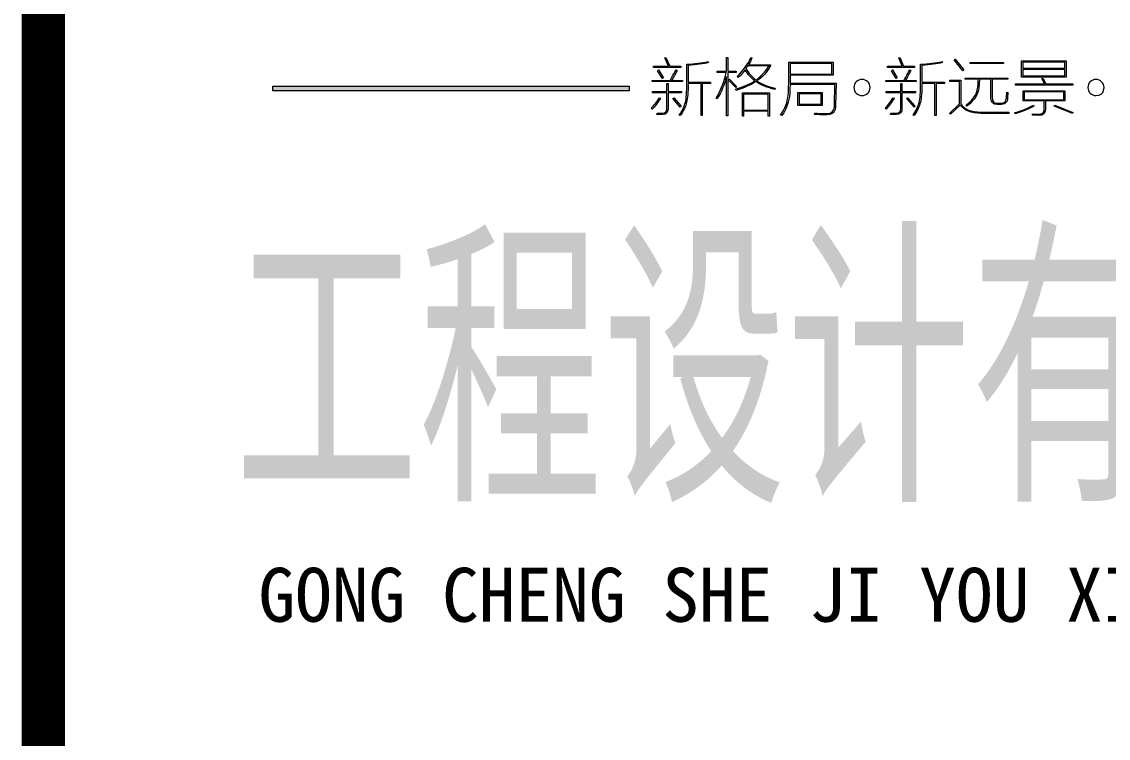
# Model space of a CAD drawing. Extents: x -191212 to 1245715665, y -234495 to 250873.
# Drawn here: x 291623 to 296456, y 94228 to 97415 of the extents above; entities that cross this region are included whole.
import ezdxf

# ---------------------------------------------------------------- set-up
doc = ezdxf.new("R2010")
doc.units = 0
doc.header["$LTSCALE"] = 500
doc.layers.get('0').update_dxf_attribs({"linetype": 'CONTINUOUS'})
doc.layers.add('0-TK', color=4, linetype='CONTINUOUS')
doc.layers.add('图层 1', color=7, linetype='CONTINUOUS')
doc.styles.add('-黑体', font='simhei.ttf', dxfattribs={"width": 0.8})

msp = doc.modelspace()

# ---------------------------------------------------------------- hatches: boundary and pattern name
msp.add_hatch(color=256).paths.add_polyline_path([(292740, 97129), (294324.8, 97129), (294324.8, 97107.5), (292740, 97107.5)])

# ---------------------------------------------------------------- linework, layer by layer
at = {"lineweight": 9}
for p, q in [((294483.9, 97254.4), (294488.5, 97256.6)), ((294499.7, 97217.3), (294483.9, 97254.4)), ((294488.5, 97256.6), (294505.3, 97217.3)), ((295226.4, 97229.7), (295040.3, 97229.7)), ((295040.3, 97229.7), (295040.3, 97182.6)), ((295226.4, 97182.6), (295226.4, 97229.7)), ((295523.5, 97254.4), (295528.1, 97256.6)), ((295539.3, 97217.3), (295523.5, 97254.4)), ((295528.1, 97256.6), (295544.9, 97217.3)), ((295770.3, 97245.4), (295774.8, 97248.7)), ((295808.4, 97197.2), (295770.3, 97245.4)), ((295774.8, 97248.7), (295812.9, 97200.5)), ((295842.1, 97234.2), (295989, 97234.2)), ((295842.1, 97229.7), (295842.1, 97234.2)), ((295989, 97229.7), (295842.1, 97229.7)), ((295989, 97234.2), (295989, 97229.7)), ((296069.8, 97240.9), (296268.3, 97240.9)), ((296069.8, 97169.1), (296069.8, 97240.9)), ((296262.7, 97235.3), (296075.3, 97235.3)), ((296075.3, 97235.3), (296075.3, 97208.4)), ((296262.7, 97208.4), (296262.7, 97235.3)), ((296268.3, 97240.9), (296268.3, 97169.1)), ((294433.5, 97211.7), (294433.5, 97217.3)), ((294433.5, 97217.3), (294499.7, 97217.3)), ((294554.6, 97211.7), (294433.5, 97211.7)), ((294451.4, 97197.2), (294455.9, 97200.5)), ((294472.8, 97162.4), (294451.4, 97197.2)), ((294455.9, 97200.5), (294477.2, 97165.8)), ((294505.3, 97217.3), (294554.6, 97217.3)), ((294554.6, 97217.3), (294554.6, 97211.7)), ((295040.3, 97182.6), (295226.4, 97182.6)), ((295473.1, 97211.7), (295473.1, 97217.3)), ((295473.1, 97217.3), (295539.3, 97217.3)), ((295594.2, 97211.7), (295473.1, 97211.7)), ((295491, 97197.2), (295495.5, 97200.5)), ((295512.3, 97162.4), (295491, 97197.2)), ((295495.5, 97200.5), (295516.8, 97165.8)), ((295544.9, 97217.3), (295594.2, 97217.3)), ((295594.2, 97217.3), (295594.2, 97211.7)), ((295812.9, 97200.5), (295808.4, 97197.2)), ((296075.3, 97208.4), (296262.7, 97208.4)), ((296262.7, 97202.8), (296075.3, 97202.8)), ((296075.3, 97202.8), (296075.3, 97174.7)), ((296075.3, 97174.7), (296262.7, 97174.7)), ((296262.7, 97174.7), (296262.7, 97202.8)), ((294477.2, 97165.8), (294472.8, 97162.4)), ((294766.6, 97155.7), (294771.1, 97160.2)), ((294799.1, 97123.1), (294766.6, 97155.7)), ((294771.1, 97160.2), (294802.5, 97126.5)), ((294802.5, 97126.5), (294799.1, 97123.1)), ((295516.8, 97165.8), (295512.3, 97162.4)), ((296042.8, 97133.2), (296042.8, 97138.8)), ((296042.8, 97138.8), (296171.8, 97138.8)), ((296298.6, 97133.2), (296042.8, 97133.2)), ((296268.3, 97169.1), (296069.8, 97169.1)), ((296160.6, 97162.4), (296165.1, 97164.6)), ((296171.8, 97138.8), (296160.6, 97162.4)), ((296165.1, 97164.6), (296178.5, 97138.8)), ((296178.5, 97138.8), (296298.6, 97138.8)), ((296298.6, 97138.8), (296298.6, 97133.2)), ((294828.3, 97098.5), (294948.3, 97098.5)), ((294828.3, 96995.3), (294828.3, 97098.5)), ((294833.9, 97092.9), (294833.9, 97022.2)), ((294942.7, 97092.9), (294833.9, 97092.9)), ((294942.7, 97022.2), (294942.7, 97092.9)), ((294948.3, 97098.5), (294948.3, 96995.3)), ((295075, 97100.7), (295183.8, 97100.7)), ((295075, 97042.4), (295075, 97100.7)), ((295179.3, 97095.1), (295080.6, 97095.1)), ((295080.6, 97095.1), (295080.6, 97048)), ((295179.3, 97048), (295179.3, 97095.1)), ((295183.8, 97100.7), (295183.8, 97042.4)), ((296258.2, 97103), (296082.1, 97103)), ((296082.1, 97103), (296082.1, 97067.1)), ((296258.2, 97067.1), (296258.2, 97103)), ((294518.7, 97073.8), (294523.2, 97077.2)), ((294552.4, 97034.5), (294518.7, 97073.8)), ((294523.2, 97077.2), (294555.7, 97039)), ((294555.7, 97039), (294552.4, 97034.5)), ((295183.8, 97042.4), (295075, 97042.4)), ((295080.6, 97048), (295179.3, 97048)), ((295558.3, 97073.8), (295562.8, 97077.2)), ((295592, 97034.5), (295558.3, 97073.8)), ((295562.8, 97077.2), (295595.3, 97039)), ((295595.3, 97039), (295592, 97034.5)), ((296082.1, 97067.1), (296258.2, 97067.1)), ((296215.6, 97039), (296217.8, 97043.5)), ((296296.3, 97007.6), (296215.6, 97039)), ((296217.8, 97043.5), (296298.6, 97012.1)), ((294833.9, 96995.3), (294828.3, 96995.3)), ((294833.9, 97022.2), (294942.7, 97022.2)), ((294942.7, 97017.7), (294833.9, 97017.7)), ((294833.9, 97017.7), (294833.9, 96995.3)), ((294942.7, 96995.3), (294942.7, 97017.7)), ((294948.3, 96995.3), (294942.7, 96995.3)), ((296298.6, 97012.1), (296296.3, 97007.6))]:
    msp.add_line(p, q, dxfattribs=at)
at = {"lineweight": 0}
for p, q in [((292740, 97129), (294324.8, 97129)), ((294324.8, 97129), (294324.8, 97107.5)), ((294324.8, 97107.5), (292740, 97107.5))]:
    msp.add_line(p, q, dxfattribs=at)
at = {"lineweight": 9}
for points in [[(294581.5, 97226.3), (294615.9, 97227.8), (294647.7, 97231.5), (294676.9, 97237.5)], [(294581.5, 97140), (294581.5, 97140), (294581.5, 97226.3), (294581.5, 97226.3)], [(294678, 97233.1), (294654.8, 97227.1), (294624.5, 97223.3), (294587.1, 97221.9)], [(294676.9, 97237.5), (294676.9, 97237.5), (294678, 97233.1), (294678, 97233.1)], [(294757.6, 97194.9), (294757.6, 97194.9), (294757.6, 97256.6), (294757.6, 97256.6)], [(294757.6, 97256.6), (294757.6, 97256.6), (294763.2, 97256.6), (294763.2, 97256.6)], [(294763.2, 97256.6), (294763.2, 97256.6), (294763.2, 97194.9), (294763.2, 97194.9)], [(294805.9, 97171.3), (294832.8, 97198.3), (294853, 97226.7), (294866.4, 97256.6)], [(294870.9, 97254.4), (294867.1, 97243.9), (294861.9, 97233.8), (294855.2, 97224.1)], [(294855.2, 97224.1), (294855.2, 97224.1), (294953.9, 97224.1), (294953.9, 97224.1)], [(294866.4, 97256.6), (294866.4, 97256.6), (294870.9, 97254.4), (294870.9, 97254.4)], [(294953.9, 97224.1), (294953.9, 97224.1), (294953.9, 97218.5), (294953.9, 97218.5)], [(295034.6, 97235.3), (295034.6, 97235.3), (295232, 97235.3), (295232, 97235.3)], [(295034.6, 97156.8), (295034.6, 97156.8), (295034.6, 97235.3), (295034.6, 97235.3)], [(295232, 97235.3), (295232, 97235.3), (295232, 97177), (295232, 97177)], [(295621.1, 97226.3), (295655.5, 97227.8), (295687.3, 97231.5), (295716.5, 97237.5)], [(295621.1, 97140), (295621.1, 97140), (295621.1, 97226.3), (295621.1, 97226.3)], [(295717.6, 97233.1), (295694.4, 97227.1), (295664.1, 97223.3), (295626.7, 97221.9)], [(295716.5, 97237.5), (295716.5, 97237.5), (295717.6, 97233.1), (295717.6, 97233.1)], [(294506.4, 97153.4), (294508.7, 97157.9), (294513.1, 97165.8), (294519.8, 97177)], [(294537.8, 97198.3), (294534, 97190.8), (294526.2, 97176.6), (294514.2, 97155.7)], [(294519.8, 97177), (294526.6, 97188.9), (294531.1, 97196.8), (294533.3, 97200.5)], [(294533.3, 97200.5), (294533.3, 97200.5), (294537.8, 97198.3), (294537.8, 97198.3)], [(294587.1, 97221.9), (294587.1, 97221.9), (294587.1, 97145.6), (294587.1, 97145.6)], [(294711.6, 97074.9), (294732.5, 97110.8), (294747.5, 97149), (294756.5, 97189.3)], [(294716.1, 97194.9), (294716.1, 97194.9), (294757.6, 97194.9), (294757.6, 97194.9)], [(294716.1, 97189.3), (294716.1, 97189.3), (294716.1, 97194.9), (294716.1, 97194.9)], [(294756.5, 97189.3), (294756.5, 97189.3), (294716.1, 97189.3), (294716.1, 97189.3)], [(294763.2, 97194.9), (294763.2, 97194.9), (294801.3, 97194.9), (294801.3, 97194.9)], [(294801.3, 97189.3), (294801.3, 97189.3), (294763.2, 97189.3), (294763.2, 97189.3)], [(294763.2, 97189.3), (294763.2, 97189.3), (294763.2, 96996.4), (294763.2, 96996.4)], [(294801.3, 97194.9), (294801.3, 97194.9), (294801.3, 97189.3), (294801.3, 97189.3)], [(294840.6, 97201.7), (294830.9, 97188.9), (294820.8, 97177.3), (294810.3, 97166.9)], [(294884.3, 97152.3), (294868.7, 97163.5), (294854.1, 97180), (294840.6, 97201.7)], [(294848.5, 97212.9), (294846.2, 97210.6), (294844.7, 97208.8), (294844, 97207.2)], [(294844, 97207.2), (294855.9, 97186.3), (294870.9, 97169.1), (294888.9, 97155.7)], [(294851.8, 97218.5), (294851.1, 97217.7), (294850, 97215.9), (294848.5, 97212.9)], [(294947.1, 97218.5), (294947.1, 97218.5), (294851.8, 97218.5), (294851.8, 97218.5)], [(294888.9, 97155.7), (294910.5, 97171.3), (294930, 97192.3), (294947.1, 97218.5)], [(294953.9, 97218.5), (294937.4, 97190.1), (294917.2, 97168), (294893.3, 97152.3)], [(295232, 97177), (295232, 97177), (295040.3, 97177), (295040.3, 97177)], [(295040.3, 97177), (295040.3, 97177), (295040.3, 97156.8), (295040.3, 97156.8)], [(295546, 97153.4), (295548.2, 97157.9), (295552.7, 97165.8), (295559.4, 97177)], [(295577.4, 97198.3), (295573.6, 97190.8), (295565.8, 97176.6), (295553.8, 97155.7)], [(295559.4, 97177), (295566.2, 97188.9), (295570.7, 97196.8), (295572.9, 97200.5)], [(295572.9, 97200.5), (295572.9, 97200.5), (295577.4, 97198.3), (295577.4, 97198.3)], [(295626.7, 97221.9), (295626.7, 97221.9), (295626.7, 97145.6), (295626.7, 97145.6)], [(294426.8, 97153.4), (294426.8, 97153.4), (294506.4, 97153.4), (294506.4, 97153.4)], [(294426.8, 97149), (294426.8, 97149), (294426.8, 97153.4), (294426.8, 97153.4)], [(294561.4, 97149), (294561.4, 97149), (294426.8, 97149), (294426.8, 97149)], [(294492.9, 97104.1), (294492.9, 97104.1), (294492.9, 97140), (294492.9, 97140)], [(294492.9, 97140), (294492.9, 97140), (294498.6, 97140), (294498.6, 97140)], [(294498.6, 97140), (294498.6, 97140), (294498.6, 97104.1), (294498.6, 97104.1)], [(294514.2, 97155.7), (294513.5, 97154.9), (294513.1, 97154.2), (294513.1, 97153.4)], [(294513.1, 97153.4), (294513.1, 97153.4), (294561.4, 97153.4), (294561.4, 97153.4)], [(294561.4, 97153.4), (294561.4, 97153.4), (294561.4, 97149), (294561.4, 97149)], [(294574.8, 97057), (294579.3, 97074.2), (294581.5, 97101.8), (294581.5, 97140)], [(294587.1, 97140), (294587.1, 97102.6), (294584.9, 97074.9), (294580.4, 97057)], [(294587.1, 97145.6), (294587.1, 97145.6), (294687, 97145.6), (294687, 97145.6)], [(294644.4, 97140), (294644.4, 97140), (294587.1, 97140), (294587.1, 97140)], [(294644.4, 96997.5), (294644.4, 96997.5), (294644.4, 97140), (294644.4, 97140)], [(294687, 97140), (294687, 97140), (294649.9, 97140), (294649.9, 97140)], [(294649.9, 97140), (294649.9, 97140), (294649.9, 96997.5), (294649.9, 96997.5)], [(294687, 97145.6), (294687, 97145.6), (294687, 97140), (294687, 97140)], [(294757.6, 97170.2), (294748.6, 97135.1), (294734.8, 97102.2), (294716.1, 97071.6)], [(294757.6, 96996.4), (294757.6, 96996.4), (294757.6, 97170.2), (294757.6, 97170.2)], [(294798, 97115.3), (294834.6, 97125.7), (294863.4, 97138.1), (294884.3, 97152.3)], [(294888.9, 97149), (294865.7, 97134), (294836.1, 97120.9), (294800.2, 97109.7)], [(294810.3, 97166.9), (294810.3, 97166.9), (294805.9, 97171.3), (294805.9, 97171.3)], [(294972.9, 97114.2), (294939.3, 97121.6), (294911.3, 97133.2), (294888.9, 97149)], [(294893.3, 97152.3), (294915, 97137.3), (294941.9, 97126.5), (294974.1, 97119.8)], [(295040.3, 97136.6), (295041.7, 97076.8), (295029.4, 97030.4), (295003.2, 96997.5)], [(295027.9, 97062.6), (295032.4, 97081.3), (295034.6, 97112.6), (295034.6, 97156.8)], [(295040.3, 97156.8), (295040.3, 97156.8), (295040.3, 97142.2), (295040.3, 97142.2)], [(295040.3, 97142.2), (295040.3, 97142.2), (295245.5, 97142.2), (295245.5, 97142.2)], [(295239.9, 97136.6), (295239.9, 97136.6), (295040.3, 97136.6), (295040.3, 97136.6)], [(295237.6, 97044.6), (295237.6, 97044.6), (295239.9, 97136.6), (295239.9, 97136.6)], [(295245.5, 97142.2), (295245.5, 97142.2), (295243.2, 97044.6), (295243.2, 97044.6)], [(295466.4, 97153.4), (295466.4, 97153.4), (295546, 97153.4), (295546, 97153.4)], [(295466.4, 97149), (295466.4, 97149), (295466.4, 97153.4), (295466.4, 97153.4)], [(295601, 97149), (295601, 97149), (295466.4, 97149), (295466.4, 97149)], [(295532.5, 97104.1), (295532.5, 97104.1), (295532.5, 97140), (295532.5, 97140)], [(295532.5, 97140), (295532.5, 97140), (295538.1, 97140), (295538.1, 97140)], [(295538.1, 97140), (295538.1, 97140), (295538.1, 97104.1), (295538.1, 97104.1)], [(295553.8, 97155.7), (295553.1, 97154.9), (295552.7, 97154.2), (295552.7, 97153.4)], [(295552.7, 97153.4), (295552.7, 97153.4), (295601, 97153.4), (295601, 97153.4)], [(295601, 97153.4), (295601, 97153.4), (295601, 97149), (295601, 97149)], [(295614.4, 97057), (295618.9, 97074.2), (295621.1, 97101.8), (295621.1, 97140)], [(295626.7, 97140), (295626.7, 97102.6), (295624.5, 97074.9), (295620, 97057)], [(295626.7, 97145.6), (295626.7, 97145.6), (295726.6, 97145.6), (295726.6, 97145.6)], [(295683.9, 97140), (295683.9, 97140), (295626.7, 97140), (295626.7, 97140)], [(295683.9, 96997.5), (295683.9, 96997.5), (295683.9, 97140), (295683.9, 97140)], [(295726.6, 97140), (295726.6, 97140), (295689.5, 97140), (295689.5, 97140)], [(295689.5, 97140), (295689.5, 97140), (295689.5, 96997.5), (295689.5, 96997.5)], [(295726.6, 97145.6), (295726.6, 97145.6), (295726.6, 97140), (295726.6, 97140)], [(295751.2, 97154.5), (295751.2, 97154.5), (295799.5, 97154.5), (295799.5, 97154.5)], [(295751.2, 97149), (295751.2, 97149), (295751.2, 97154.5), (295751.2, 97154.5)], [(295793.8, 97149), (295793.8, 97149), (295751.2, 97149), (295751.2, 97149)], [(295793.8, 97050.2), (295793.8, 97050.2), (295793.8, 97149), (295793.8, 97149)], [(295799.5, 97154.5), (295799.5, 97154.5), (295799.5, 97050.2), (295799.5, 97050.2)], [(295819.6, 97160.2), (295819.6, 97160.2), (295819.6, 97164.6), (295819.6, 97164.6)], [(295819.6, 97164.6), (295819.6, 97164.6), (296009.2, 97164.6), (296009.2, 97164.6)], [(295876.8, 97160.2), (295876.8, 97160.2), (295819.6, 97160.2), (295819.6, 97160.2)], [(295824.1, 97044.6), (295858.5, 97070.8), (295876.1, 97101.8), (295876.8, 97137.7)], [(295881.3, 97137.7), (295882.1, 97099.6), (295863.7, 97067.1), (295826.4, 97040.2)], [(295876.8, 97137.7), (295876.8, 97137.7), (295876.8, 97160.2), (295876.8, 97160.2)], [(295882.5, 97160.2), (295882.5, 97160.2), (295881.3, 97137.7), (295881.3, 97137.7)], [(295934, 97160.2), (295934, 97160.2), (295882.5, 97160.2), (295882.5, 97160.2)], [(295934, 97079.4), (295934, 97079.4), (295934, 97160.2), (295934, 97160.2)], [(296009.2, 97160.2), (296009.2, 97160.2), (295939.6, 97160.2), (295939.6, 97160.2)], [(295939.6, 97160.2), (295939.6, 97160.2), (295939.6, 97079.4), (295939.6, 97079.4)], [(296009.2, 97164.6), (296009.2, 97164.6), (296009.2, 97160.2), (296009.2, 97160.2)], [(294429, 97104.1), (294429, 97104.1), (294492.9, 97104.1), (294492.9, 97104.1)], [(294429, 97098.5), (294429, 97098.5), (294429, 97104.1), (294429, 97104.1)], [(294492.9, 97098.5), (294492.9, 97098.5), (294429, 97098.5), (294429, 97098.5)], [(294492.9, 97031.2), (294492.9, 97031.2), (294492.9, 97098.5), (294492.9, 97098.5)], [(294498.6, 97104.1), (294498.6, 97104.1), (294558, 97104.1), (294558, 97104.1)], [(294558, 97098.5), (294558, 97098.5), (294498.6, 97098.5), (294498.6, 97098.5)], [(294498.6, 97098.5), (294498.6, 97098.5), (294498.6, 97031.2), (294498.6, 97031.2)], [(294558, 97104.1), (294558, 97104.1), (294558, 97098.5), (294558, 97098.5)], [(294800.2, 97109.7), (294800.2, 97109.7), (294798, 97115.3), (294798, 97115.3)], [(294974.1, 97119.8), (294974.1, 97119.8), (294972.9, 97114.2), (294972.9, 97114.2)], [(295468.6, 97104.1), (295468.6, 97104.1), (295532.5, 97104.1), (295532.5, 97104.1)], [(295468.6, 97098.5), (295468.6, 97098.5), (295468.6, 97104.1), (295468.6, 97104.1)], [(295532.5, 97098.5), (295532.5, 97098.5), (295468.6, 97098.5), (295468.6, 97098.5)], [(295532.5, 97031.2), (295532.5, 97031.2), (295532.5, 97098.5), (295532.5, 97098.5)], [(295538.1, 97104.1), (295538.1, 97104.1), (295597.6, 97104.1), (295597.6, 97104.1)], [(295597.6, 97098.5), (295597.6, 97098.5), (295538.1, 97098.5), (295538.1, 97098.5)], [(295538.1, 97098.5), (295538.1, 97098.5), (295538.1, 97031.2), (295538.1, 97031.2)], [(295597.6, 97104.1), (295597.6, 97104.1), (295597.6, 97098.5), (295597.6, 97098.5)], [(295962.1, 97046.9), (295942.6, 97045.4), (295933.3, 97056.2), (295934, 97079.4)], [(295939.6, 97079.4), (295938.9, 97059.9), (295946.4, 97051), (295962.1, 97052.5)], [(296002.4, 97077.2), (296002.4, 97077.2), (296004.7, 97101.8), (296004.7, 97101.8)], [(296004.7, 97101.8), (296004.7, 97101.8), (296009.2, 97100.7), (296009.2, 97100.7)], [(296009.2, 97100.7), (296009.2, 97100.7), (296008.1, 97076.1), (296008.1, 97076.1)], [(296077.6, 97107.4), (296077.6, 97107.4), (296262.7, 97107.4), (296262.7, 97107.4)], [(296077.6, 97062.6), (296077.6, 97062.6), (296077.6, 97107.4), (296077.6, 97107.4)], [(296262.7, 97107.4), (296262.7, 97107.4), (296262.7, 97062.6), (296262.7, 97062.6)], [(294423.4, 97030.1), (294435.3, 97042), (294447.3, 97057.7), (294459.3, 97077.2)], [(294427.9, 97026.7), (294427.9, 97026.7), (294423.4, 97030.1), (294423.4, 97030.1)], [(294463.8, 97074.9), (294452.6, 97056.2), (294440.6, 97040.2), (294427.9, 97026.7)], [(294459.3, 97077.2), (294459.3, 97077.2), (294463.8, 97074.9), (294463.8, 97074.9)], [(294498.6, 97031.2), (294499.3, 97011.7), (294490.7, 97002.4), (294472.8, 97003.2)], [(294472.8, 97008.7), (294486.9, 97008), (294493.7, 97015.5), (294492.9, 97031.2)], [(294547.9, 96999.8), (294562.1, 97020), (294571, 97039), (294574.8, 97057)], [(294580.4, 97057), (294576.7, 97039), (294567.3, 97019.2), (294552.4, 96997.5)], [(294716.1, 97071.6), (294716.1, 97071.6), (294711.6, 97074.9), (294711.6, 97074.9)], [(294997.6, 96999.8), (295013.3, 97021.5), (295023.4, 97042.4), (295027.9, 97062.6)], [(295243.2, 97044.6), (295244.7, 97013.2), (295228.3, 96998.7), (295193.9, 97000.9)], [(295193.9, 97006.5), (295224.5, 97004.3), (295239.1, 97017), (295237.6, 97044.6)], [(295463, 97030.1), (295474.9, 97042), (295486.9, 97057.7), (295498.9, 97077.2)], [(295467.5, 97026.7), (295467.5, 97026.7), (295463, 97030.1), (295463, 97030.1)], [(295503.4, 97074.9), (295492.2, 97056.2), (295480.2, 97040.2), (295467.5, 97026.7)], [(295498.9, 97077.2), (295498.9, 97077.2), (295503.4, 97074.9), (295503.4, 97074.9)], [(295538.1, 97031.2), (295538.9, 97011.7), (295530.3, 97002.4), (295512.3, 97003.2)], [(295512.3, 97008.7), (295526.5, 97008), (295533.3, 97015.5), (295532.5, 97031.2)], [(295587.5, 96999.8), (295601.7, 97020), (295610.6, 97039), (295614.4, 97057)], [(295620, 97057), (295616.2, 97039), (295606.9, 97019.2), (295592, 96997.5)], [(295750.1, 97007.6), (295750.1, 97007.6), (295793.8, 97050.2), (295793.8, 97050.2)], [(295797.2, 97044.6), (295797.2, 97044.6), (295754.6, 97004.3), (295754.6, 97004.3)], [(295889.2, 97007.6), (295845.8, 97007.6), (295815.2, 97020), (295797.2, 97044.6)], [(295799.5, 97050.2), (295815.9, 97025.6), (295845.8, 97013.2), (295889.2, 97013.2)], [(295826.4, 97040.2), (295826.4, 97040.2), (295824.1, 97044.6), (295824.1, 97044.6)], [(295962.1, 97052.5), (295962.1, 97052.5), (295972.2, 97052.5), (295972.2, 97052.5)], [(295972.2, 97046.9), (295972.2, 97046.9), (295962.1, 97046.9), (295962.1, 97046.9)], [(295972.2, 97052.5), (295992.4, 97051), (296002.4, 97059.2), (296002.4, 97077.2)], [(296008.1, 97076.1), (296007.3, 97055.9), (295995.3, 97046.1), (295972.2, 97046.9)], [(296040.6, 97011), (296074.2, 97020.7), (296101.5, 97031.5), (296122.5, 97043.5)], [(296124.7, 97039), (296107.5, 97029.3), (296079.9, 97018.1), (296041.7, 97005.4)], [(296170.7, 97062.6), (296170.7, 97062.6), (296077.6, 97062.6), (296077.6, 97062.6)], [(296122.5, 97043.5), (296122.5, 97043.5), (296124.7, 97039), (296124.7, 97039)], [(296170.7, 97028.9), (296170.7, 97028.9), (296170.7, 97062.6), (296170.7, 97062.6)], [(296262.7, 97062.6), (296262.7, 97062.6), (296176.3, 97062.6), (296176.3, 97062.6)], [(296176.3, 97062.6), (296176.3, 97062.6), (296176.3, 97028.9), (296176.3, 97028.9)], [(294448.1, 97003.2), (294448.1, 97003.2), (294449.2, 97008.7), (294449.2, 97008.7)], [(294472.8, 97003.2), (294464.5, 97003.2), (294456.3, 97003.2), (294448.1, 97003.2)], [(294449.2, 97008.7), (294457.4, 97008.7), (294465.3, 97008.7), (294472.8, 97008.7)], [(294552.4, 96997.5), (294552.4, 96997.5), (294547.9, 96999.8), (294547.9, 96999.8)], [(294649.9, 96997.5), (294649.9, 96997.5), (294644.4, 96997.5), (294644.4, 96997.5)], [(294763.2, 96996.4), (294763.2, 96996.4), (294757.6, 96996.4), (294757.6, 96996.4)], [(295003.2, 96997.5), (295003.2, 96997.5), (294997.6, 96999.8), (294997.6, 96999.8)], [(295149, 97003.2), (295149, 97003.2), (295150.2, 97008.7), (295150.2, 97008.7)], [(295193.9, 97000.9), (295178.9, 97000.9), (295164, 97001.6), (295149, 97003.2)], [(295150.2, 97008.7), (295164.4, 97007.3), (295178.9, 97006.5), (295193.9, 97006.5)], [(295487.7, 97003.2), (295487.7, 97003.2), (295488.8, 97008.7), (295488.8, 97008.7)], [(295512.3, 97003.2), (295504.1, 97003.2), (295495.9, 97003.2), (295487.7, 97003.2)], [(295488.8, 97008.7), (295497, 97008.7), (295504.9, 97008.7), (295512.3, 97008.7)], [(295592, 96997.5), (295592, 96997.5), (295587.5, 96999.8), (295587.5, 96999.8)], [(295689.5, 96997.5), (295689.5, 96997.5), (295683.9, 96997.5), (295683.9, 96997.5)], [(295754.6, 97004.3), (295754.6, 97004.3), (295750.1, 97007.6), (295750.1, 97007.6)], [(295889.2, 97013.2), (295889.2, 97013.2), (296013.7, 97013.2), (296013.7, 97013.2)], [(296013.7, 97007.6), (296013.7, 97007.6), (295889.2, 97007.6), (295889.2, 97007.6)], [(296013.7, 97013.2), (296013.7, 97013.2), (296013.7, 97007.6), (296013.7, 97007.6)], [(296041.7, 97005.4), (296041.7, 97005.4), (296040.6, 97011), (296040.6, 97011)], [(296118, 96999.8), (296118, 96999.8), (296118, 97005.4), (296118, 97005.4)], [(296118, 97005.4), (296118, 97005.4), (296146, 97004.3), (296146, 97004.3)], [(296146, 96998.7), (296146, 96998.7), (296118, 96999.8), (296118, 96999.8)], [(296176.3, 97028.9), (296177, 97008), (296166.9, 96997.9), (296146, 96998.7)], [(296146, 97004.3), (296164, 97002.8), (296172.2, 97011), (296170.7, 97028.9)]]:
    msp.add_open_spline(points, degree=3, dxfattribs=at)
for points, knots in [([(295396.4, 97122.6), (295396.4, 97102.8), (295380.3, 97086.7), (295360.5, 97086.7), (295340.6, 97086.7), (295324.6, 97102.8), (295324.6, 97122.6), (295324.6, 97142.4), (295340.6, 97158.5), (295360.5, 97158.5), (295380.3, 97158.5), (295396.4, 97142.4), (295396.4, 97122.6)], [0, 0, 0, 0, 1, 1, 1, 2, 2, 2, 3, 3, 3, 4, 4, 4, 4]), ([(296436.7, 97122.6), (296436.7, 97122.6), (296436.7, 97122.6), (296436.7, 97122.6), (296436.7, 97122.6), (296436.7, 97122.6), (296436.7, 97102.8), (296420.6, 97086.7), (296400.8, 97086.7), (296381, 97086.7), (296364.9, 97102.8), (296364.9, 97122.6), (296364.9, 97142.4), (296381, 97158.5), (296400.8, 97158.5), (296420.6, 97158.5), (296436.7, 97142.4), (296436.7, 97122.6)], [0, 0, 0, 0, 0.03125, 0.0625, 0.125, 0.25, 0.5, 1, 1, 1, 2, 2, 2, 3, 3, 3, 4, 4, 4, 4])]:
    msp.add_open_spline(points, degree=3, knots=knots, dxfattribs=at)
at = {"layer": '0-TK', "const_width": 192}
msp.add_lwpolyline([(291719.5, 28433.3), (291719.5, 108433.3)], dxfattribs=at)
at = {"layer": '图层 1', "lineweight": 0}
msp.add_line((292740, 97107.5), (292740, 97129), dxfattribs=at)

# ---------------------------------------------------------------- texts
at = {"style": '-黑体', "width": 0.6}
msp.add_text('工程设计有限公司', height=1000, dxfattribs=at).set_placement((292570.1, 95387.8))
at = {"style": '-黑体'}
msp.add_text(' GONG CHENG SHE JI YOU XIAN GONG SI ', height=240, dxfattribs=at).set_placement((292512.8, 94746))

doc.saveas('drawing.dxf')
